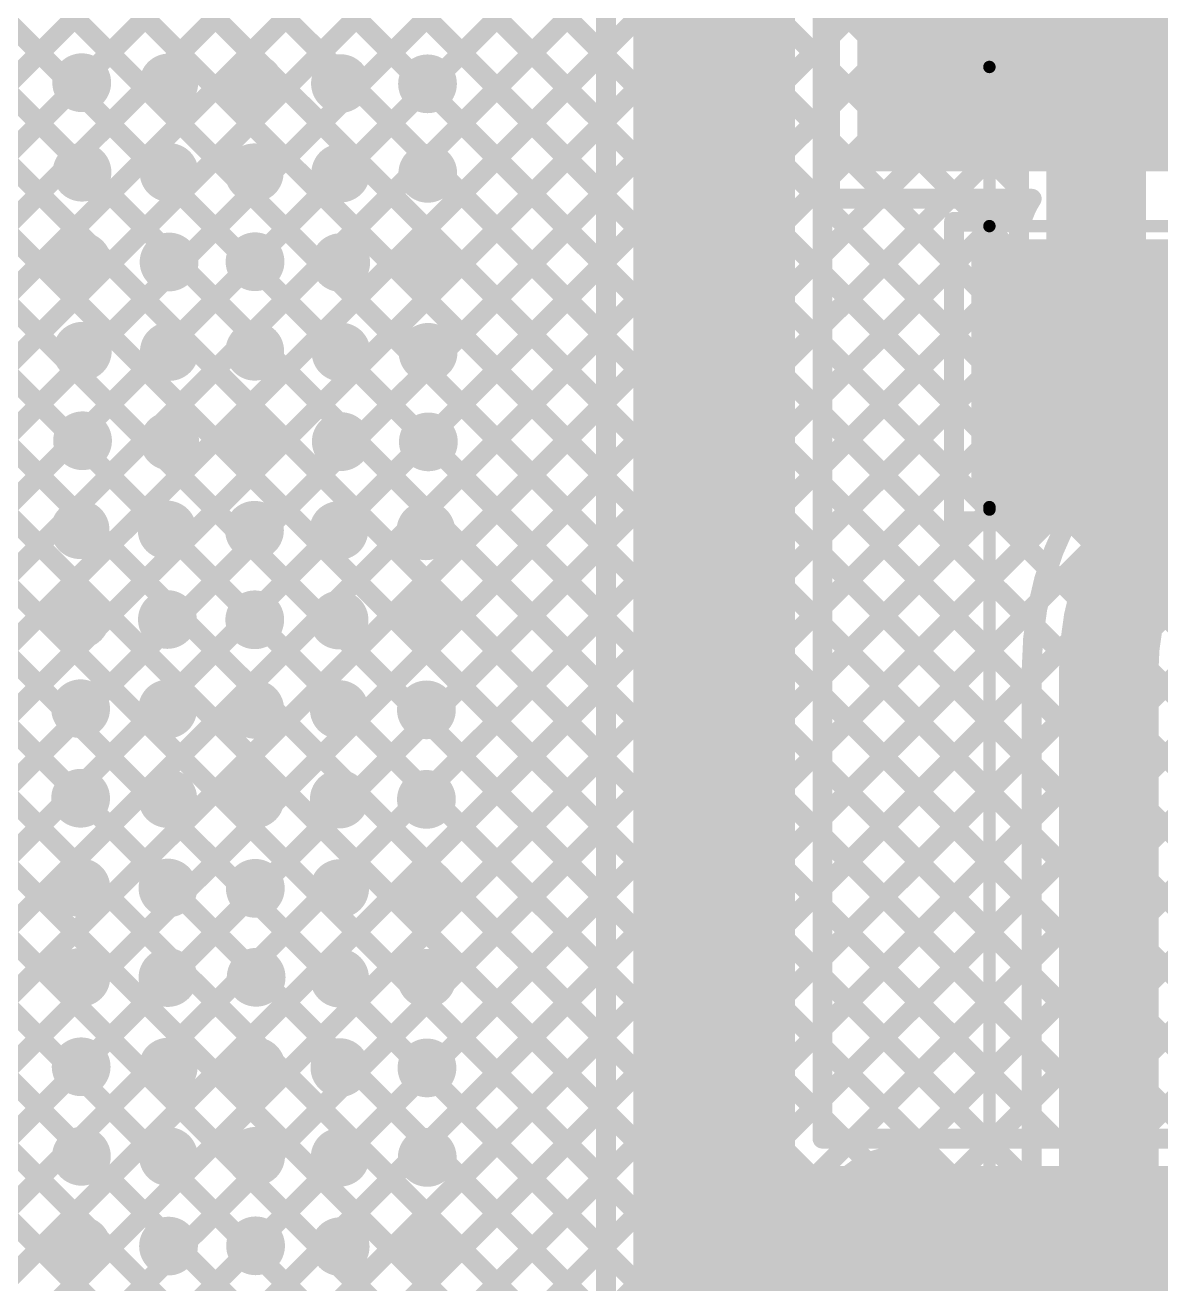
# Model space of a CAD drawing. Header units: millimetres. Extents: x 3.06 to 5.82, y 1.29 to 3.84.
# Drawn here: x 3.303 to 3.76, y 1.853 to 2.359 of the extents above; entities that cross this region are included whole.
import ezdxf

# ---------------------------------------------------------------- set-up
doc = ezdxf.new("R2010")
doc.units = ezdxf.units.MM
doc.header["$MEASUREMENT"] = 0
for name, color, linetype in [('BottomLayer', 5, 'Continuous'), ('BottomSolder', 6, 'Continuous'), ('MultiLayer', 9, 'Continuous'), ('TopLayer', 1, 'Continuous'), ('TopOverlay', 2, 'Continuous'), ('TopPaste', 8, 'Continuous'), ('TopSolder', 216, 'Continuous'), ('ViaHoleLayer', 16, 'Continuous')]:
    doc.layers.add(name, color=color, linetype=linetype)

# ---------------------------------------------------------------- blocks, each defined once
blk = doc.blocks.new('SMD_H______4')
at = {"layer": 'TopLayer'}
for points in [[(0.15729, -0.04921), (0.25571, -0.04921), (0.15729, 0.04921), (0.25571, 0.04921)], [(0.33541, -0.04921), (0.44959, -0.04921), (0.33541, 0.04921), (0.44959, 0.04921)]]:
    blk.add_solid(points, dxfattribs=at)
at = {"layer": 'TopOverlay', "const_width": 0.005}
for points in [[(-0.254, 0.046), (0.151, 0.046)], [(0.152, 0.046), (0.152, -0.057)], [(0.265, 0.046), (0.329, 0.046)], [(0.265, 0.046), (0.265, -0.057)], [(0.329, 0.046), (0.329, -0.057)]]:
    blk.add_lwpolyline(points, dxfattribs=at)
at = {"layer": 'TopOverlay', "const_width": 0.0025}
for points in [[(0.14975, 0.046, 1), (0.15225, 0.046, 1)], [(0.15075, 0.046, 1), (0.15325, 0.046, 1)], [(0.26375, 0.046, 1), (0.26625, 0.046, 1)], [(0.26375, 0.046, 1), (0.26625, 0.046, 1)], [(0.32775, 0.046, 1), (0.33025, 0.046, 1)], [(0.32775, 0.046, 1), (0.33025, 0.046, 1)]]:
    blk.add_lwpolyline(points, format="xyb", close=True, dxfattribs=at)
at = {"layer": 'TopPaste'}
for points in [[(0.15729, -0.04921), (0.25571, -0.04921), (0.15729, 0.04921), (0.25571, 0.04921)], [(0.33541, -0.04921), (0.44959, -0.04921), (0.33541, 0.04921), (0.44959, 0.04921)]]:
    blk.add_solid(points, dxfattribs=at)
at = {"layer": 'TopSolder'}
for points in [[(0.15329, -0.05321), (0.25971, -0.05321), (0.15329, 0.05321), (0.25971, 0.05321)], [(0.33141, -0.05321), (0.45359, -0.05321), (0.33141, 0.05321), (0.45359, 0.05321)]]:
    blk.add_solid(points, dxfattribs=at)

msp = doc.modelspace()

# ---------------------------------------------------------------- linework, layer by layer
at = {"layer": 'BottomLayer'}
for points, const_width in [([(3.734, 2.272), (3.734, 2.621)], 0.04), ([(3.703, 2.272), (3.703, 2.59722)], 0.008), ([(3.133, 2.02991), (3.6929, 2.58981)], 0.008), ([(3.133, 2.0582), (3.6618, 2.587)], 0.008), ([(3.133, 2.08648), (3.63352, 2.587)], 0.008), ([(3.133, 2.14305), (3.57695, 2.587)], 0.008), ([(3.133, 2.17134), (3.54866, 2.587)], 0.008), ([(3.133, 2.11477), (3.60523, 2.587)], 0.008), ([(3.26785, 2.587), (3.71446, 2.14039)], 0.008), ([(3.29613, 2.587), (3.7228, 2.16033)], 0.008), ([(3.32441, 2.587), (3.73365, 2.17776)], 0.008), ([(3.3527, 2.587), (3.74676, 2.19294)], 0.008), ([(3.38098, 2.587), (3.70407, 2.26391)], 0.008), ([(3.40927, 2.587), (3.703, 2.29327)], 0.008), ([(3.43755, 2.587), (3.703, 2.32155)], 0.008), ([(3.46584, 2.587), (3.703, 2.34984)], 0.008), ([(3.133, 2.58042), (3.70808, 2.00535)], 0.008), ([(3.252, 2.57456), (3.70923, 2.11733)], 0.008), ([(3.133, 2.00163), (3.703, 2.57163)], 0.008), ([(3.17471, 2.567), (3.70808, 2.03363)], 0.008), ([(3.20299, 2.567), (3.70808, 2.06192)], 0.008), ([(3.23128, 2.567), (3.70808, 2.0902)], 0.008), ([(3.133, 2.55214), (3.70808, 1.97706)], 0.008), ([(3.133, 1.97335), (3.703, 2.54335)], 0.008), ([(3.133, 2.52386), (3.70808, 1.94878)], 0.008), ([(3.133, 1.94506), (3.703, 2.51506)], 0.008), ([(3.133, 2.49557), (3.70808, 1.92049)], 0.008), ([(3.133, 1.91678), (3.703, 2.48678)], 0.008), ([(3.133, 2.46729), (3.70808, 1.89221)], 0.008), ([(3.133, 1.60565), (3.99405, 2.4667)], 0.008), ([(3.133, 1.88849), (3.703, 2.45849)], 0.008), ([(3.133, 2.439), (3.70808, 1.86393)], 0.008), ([(3.76031, 2.20467), (3.994, 2.43837)], 0.008), ([(3.133, 1.86021), (3.703, 2.43021)], 0.008), ([(3.133, 2.41072), (3.6424, 1.90132)], 0.008), ([(3.133, 1.83192), (3.703, 2.40192)], 0.008), ([(3.133, 2.38243), (3.62772, 1.88772)], 0.008), ([(3.133, 1.80364), (3.703, 2.37364)], 0.008), ([(3.133, 2.35415), (3.624, 1.86315)], 0.008), ([(3.133, 1.77536), (3.703, 2.34536)], 0.008), ([(3.133, 2.32587), (3.624, 1.83487)], 0.008), ([(3.133, 1.74707), (3.703, 2.31707)], 0.008), ([(3.133, 2.29758), (3.624, 1.80658)], 0.008), ([(3.133, 1.71879), (3.703, 2.28879)], 0.008), ([(3.133, 2.2693), (3.624, 1.7783)], 0.008), ([(3.133, 1.6905), (3.70462, 2.26212)], 0.008), ([(3.76314, 2.26141), (3.79963, 2.22492)], 0.008), ([(3.133, 1.66222), (3.71691, 2.24613)], 0.008), ([(3.75051, 2.24576), (3.77956, 2.2167)], 0.008), ([(3.133, 1.63393), (3.74083, 2.24176)], 0.008), ([(3.133, 2.24101), (3.624, 1.75001)], 0.008), ([(3.72591, 2.24207), (3.76203, 2.20595)], 0.008), ([(3.133, 2.21273), (3.624, 1.72173)], 0.008), ([(3.133, 2.18444), (3.624, 1.69344)], 0.008), ([(3.133, 1.57737), (3.7344, 2.17877)], 0.008), ([(3.133, 2.15616), (3.624, 1.66516)], 0.008), ([(3.133, 2.12788), (3.624, 1.63688)], 0.008), ([(3.13792, 1.554), (3.71088, 2.12696)], 0.008), ([(3.73908, 1.76691), (3.73908, 2.1)], 0.04), ([(3.133, 2.09959), (3.624, 1.60859)], 0.008), ([(3.70808, 1.76691), (3.70808, 2.1)], 0.008), ([(3.1662, 1.554), (3.70808, 2.09587)], 0.008), ([(3.133, 2.07131), (3.624, 1.58031)], 0.008), ([(3.19449, 1.554), (3.70808, 2.06759)], 0.008), ([(3.133, 2.04302), (3.624, 1.55202)], 0.008), ([(3.22277, 1.554), (3.70808, 2.0393)], 0.008), ([(3.25106, 1.554), (3.70808, 2.01102)], 0.008), ([(3.27934, 1.554), (3.70808, 1.98274)], 0.008), ([(3.65752, 1.9039), (3.70808, 1.95445)], 0.008), ([(3.65752, 1.9039), (3.70808, 1.95445)], 0.008), ([(3.67687, 1.89497), (3.70808, 1.92617)], 0.008), ([(3.68588, 1.87569), (3.70808, 1.89788)], 0.008), ([(3.655, 1.43454), (3.655, 1.873)], 0.04), ([(3.30762, 1.554), (3.624, 1.87038)], 0.008), ([(3.30762, 1.554), (3.624, 1.87038)], 0.008), ([(3.624, 1.43454), (3.624, 1.873)], 0.008), ([(3.686, 1.43454), (3.686, 1.873)], 0.008), ([(3.686, 1.84752), (3.70808, 1.8696)], 0.008), ([(3.686, 1.85772), (3.70808, 1.83564)], 0.008)]:
    msp.add_lwpolyline(points, dxfattribs=dict(at, const_width=const_width))
for points, const_width in [([(3.701, 2.34984, 1), (3.705, 2.34984, 1)], 0.004), ([(3.701, 2.34536, 1), (3.705, 2.34536, 1)], 0.004), ([(3.32031, 2.33567, 1), (3.33213, 2.33567, 1)], 0.01181), ([(3.35531, 2.33556, 1), (3.36713, 2.33556, 1)], 0.01181), ([(3.38953, 2.33544, 1), (3.40135, 2.33544, 1)], 0.01181), ([(3.42431, 2.33533, 1), (3.43612, 2.33533, 1)], 0.01181), ([(3.45931, 2.33522, 1), (3.47112, 2.33522, 1)], 0.01181), ([(3.701, 2.32155, 1), (3.705, 2.32155, 1)], 0.004), ([(3.701, 2.31707, 1), (3.705, 2.31707, 1)], 0.004), ([(3.32043, 2.29967, 1), (3.33224, 2.29967, 1)], 0.01181), ([(3.35543, 2.29956, 1), (3.36724, 2.29956, 1)], 0.01181), ([(3.38965, 2.29944, 1), (3.40146, 2.29944, 1)], 0.01181), ([(3.42442, 2.29933, 1), (3.43623, 2.29933, 1)], 0.01181), ([(3.45942, 2.29922, 1), (3.47123, 2.29922, 1)], 0.01181), ([(3.701, 2.29327, 1), (3.705, 2.29327, 1)], 0.004), ([(3.701, 2.28879, 1), (3.705, 2.28879, 1)], 0.004), ([(3.724, 2.272, 1), (3.744, 2.272, 1)], 0.02), ([(3.72809, 2.272, 1), (3.73991, 2.272, 1)], 0.01181), ([(3.32043, 2.26367, 1), (3.33224, 2.26367, 1)], 0.01181), ([(3.35543, 2.26356, 1), (3.36724, 2.26356, 1)], 0.01181), ([(3.38998, 2.26367, 1), (3.40179, 2.26367, 1)], 0.01181), ([(3.42442, 2.26333, 1), (3.43623, 2.26333, 1)], 0.01181), ([(3.45942, 2.26322, 1), (3.47123, 2.26322, 1)], 0.01181), ([(3.701, 2.272, 1), (3.705, 2.272, 1)], 0.004), ([(3.701, 2.272, 1), (3.705, 2.272, 1)], 0.004), ([(3.70207, 2.26391, 1), (3.70607, 2.26391, 1)], 0.004), ([(3.70262, 2.26212, 1), (3.70662, 2.26212, 1)], 0.004), ([(3.76114, 2.26141, 1), (3.76514, 2.26141, 1)], 0.004), ([(3.71491, 2.24613, 1), (3.71891, 2.24613, 1)], 0.004), ([(3.74851, 2.24576, 1), (3.75251, 2.24576, 1)], 0.004), ([(3.72391, 2.24207, 1), (3.72791, 2.24207, 1)], 0.004), ([(3.73883, 2.24176, 1), (3.74283, 2.24176, 1)], 0.004), ([(3.32054, 2.22767, 1), (3.33235, 2.22767, 1)], 0.01181), ([(3.35554, 2.22756, 1), (3.36735, 2.22756, 1)], 0.01181), ([(3.38987, 2.22767, 1), (3.40168, 2.22767, 1)], 0.01181), ([(3.42453, 2.22733, 1), (3.43635, 2.22733, 1)], 0.01181), ([(3.45953, 2.22722, 1), (3.47135, 2.22722, 1)], 0.01181), ([(3.75831, 2.20467, 1), (3.76231, 2.20467, 1)], 0.004), ([(3.76003, 2.20595, 1), (3.76403, 2.20595, 1)], 0.004), ([(3.32065, 2.19167, 1), (3.33246, 2.19167, 1)], 0.01181), ([(3.35565, 2.19156, 1), (3.36746, 2.19156, 1)], 0.01181), ([(3.38976, 2.19167, 1), (3.40157, 2.19167, 1)], 0.01181), ([(3.42465, 2.19133, 1), (3.43646, 2.19133, 1)], 0.01181), ([(3.45965, 2.19122, 1), (3.47146, 2.19122, 1)], 0.01181), ([(3.74476, 2.19294, 1), (3.74876, 2.19294, 1)], 0.004), ([(3.73165, 2.17776, 1), (3.73565, 2.17776, 1)], 0.004), ([(3.7324, 2.17877, 1), (3.7364, 2.17877, 1)], 0.004), ([(3.31965, 2.1559, 1), (3.33146, 2.1559, 1)], 0.01181), ([(3.35465, 2.15579, 1), (3.36646, 2.15579, 1)], 0.01181), ([(3.38976, 2.15567, 1), (3.40157, 2.15567, 1)], 0.01181), ([(3.42364, 2.15556, 1), (3.43545, 2.15556, 1)], 0.01181), ([(3.45864, 2.15545, 1), (3.47045, 2.15545, 1)], 0.01181), ([(3.7208, 2.16033, 1), (3.7248, 2.16033, 1)], 0.004), ([(3.71246, 2.14039, 1), (3.71646, 2.14039, 1)], 0.004), ([(3.31976, 2.1199, 1), (3.33157, 2.1199, 1)], 0.01181), ([(3.35476, 2.11979, 1), (3.36657, 2.11979, 1)], 0.01181), ([(3.38987, 2.11967, 1), (3.40168, 2.11967, 1)], 0.01181), ([(3.42376, 2.11956, 1), (3.43557, 2.11956, 1)], 0.01181), ([(3.45876, 2.11945, 1), (3.47057, 2.11945, 1)], 0.01181), ([(3.70888, 2.12696, 1), (3.71288, 2.12696, 1)], 0.004), ([(3.70723, 2.11733, 1), (3.71123, 2.11733, 1)], 0.004), ([(3.72908, 2.1, 1), (3.74908, 2.1, 1)], 0.02), ([(3.72908, 2.1, 1), (3.74908, 2.1, 1)], 0.02), ([(3.70608, 2.1, 1), (3.71008, 2.1, 1)], 0.004), ([(3.70608, 2.1, 1), (3.71008, 2.1, 1)], 0.004), ([(3.31987, 2.0839, 1), (3.33168, 2.0839, 1)], 0.01181), ([(3.70608, 2.09587, 1), (3.71008, 2.09587, 1)], 0.004), ([(3.35487, 2.08379, 1), (3.36668, 2.08379, 1)], 0.01181), ([(3.38987, 2.08367, 1), (3.40168, 2.08367, 1)], 0.01181), ([(3.42387, 2.08356, 1), (3.43568, 2.08356, 1)], 0.01181), ([(3.45887, 2.08345, 1), (3.47068, 2.08345, 1)], 0.01181), ([(3.70608, 2.0902, 1), (3.71008, 2.0902, 1)], 0.004), ([(3.70608, 2.06759, 1), (3.71008, 2.06759, 1)], 0.004), ([(3.70608, 2.06192, 1), (3.71008, 2.06192, 1)], 0.004), ([(3.31987, 2.0479, 1), (3.33168, 2.0479, 1)], 0.01181), ([(3.35487, 2.04779, 1), (3.36668, 2.04779, 1)], 0.01181), ([(3.38998, 2.04767, 1), (3.40179, 2.04767, 1)], 0.01181), ([(3.42387, 2.04756, 1), (3.43568, 2.04756, 1)], 0.01181), ([(3.45887, 2.04745, 1), (3.47068, 2.04745, 1)], 0.01181), ([(3.70608, 2.0393, 1), (3.71008, 2.0393, 1)], 0.004), ([(3.70608, 2.03363, 1), (3.71008, 2.03363, 1)], 0.004), ([(3.31998, 2.0119, 1), (3.33179, 2.0119, 1)], 0.01181), ([(3.35498, 2.01179, 1), (3.36679, 2.01179, 1)], 0.01181), ([(3.39009, 2.01167, 1), (3.4019, 2.01167, 1)], 0.01181), ([(3.42398, 2.01156, 1), (3.43579, 2.01156, 1)], 0.01181), ([(3.45898, 2.01145, 1), (3.47079, 2.01145, 1)], 0.01181), ([(3.70608, 2.01102, 1), (3.71008, 2.01102, 1)], 0.004), ([(3.70608, 2.00535, 1), (3.71008, 2.00535, 1)], 0.004), ([(3.31998, 1.9759, 1), (3.33179, 1.9759, 1)], 0.01181), ([(3.35498, 1.97579, 1), (3.36679, 1.97579, 1)], 0.01181), ([(3.39043, 1.9759, 1), (3.40224, 1.9759, 1)], 0.01181), ([(3.42398, 1.97556, 1), (3.43579, 1.97556, 1)], 0.01181), ([(3.45898, 1.97545, 1), (3.47079, 1.97545, 1)], 0.01181), ([(3.70608, 1.98274, 1), (3.71008, 1.98274, 1)], 0.004), ([(3.70608, 1.97706, 1), (3.71008, 1.97706, 1)], 0.004), ([(3.70608, 1.95445, 1), (3.71008, 1.95445, 1)], 0.004), ([(3.70608, 1.95445, 1), (3.71008, 1.95445, 1)], 0.004), ([(3.32009, 1.9399, 1), (3.3319, 1.9399, 1)], 0.01181), ([(3.35509, 1.93979, 1), (3.3669, 1.93979, 1)], 0.01181), ([(3.39031, 1.9399, 1), (3.40213, 1.9399, 1)], 0.01181), ([(3.42409, 1.93956, 1), (3.4359, 1.93956, 1)], 0.01181), ([(3.45909, 1.93945, 1), (3.4709, 1.93945, 1)], 0.01181), ([(3.70608, 1.94878, 1), (3.71008, 1.94878, 1)], 0.004), ([(3.70608, 1.92617, 1), (3.71008, 1.92617, 1)], 0.004), ([(3.70608, 1.92049, 1), (3.71008, 1.92049, 1)], 0.004), ([(3.3202, 1.9039, 1), (3.33201, 1.9039, 1)], 0.01181), ([(3.3552, 1.90379, 1), (3.36701, 1.90379, 1)], 0.01181), ([(3.3902, 1.9039, 1), (3.40201, 1.9039, 1)], 0.01181), ([(3.4242, 1.90356, 1), (3.43601, 1.90356, 1)], 0.01181), ([(3.4592, 1.90345, 1), (3.47101, 1.90345, 1)], 0.01181), ([(3.6404, 1.90132, 1), (3.6444, 1.90132, 1)], 0.004), ([(3.65552, 1.9039, 1), (3.65952, 1.9039, 1)], 0.004), ([(3.65552, 1.9039, 1), (3.65952, 1.9039, 1)], 0.004), ([(3.67487, 1.89497, 1), (3.67887, 1.89497, 1)], 0.004), ([(3.70608, 1.89788, 1), (3.71008, 1.89788, 1)], 0.004), ([(3.70608, 1.89221, 1), (3.71008, 1.89221, 1)], 0.004), ([(3.62572, 1.88772, 1), (3.62972, 1.88772, 1)], 0.004), ([(3.645, 1.873, 1), (3.665, 1.873, 1)], 0.02), ([(3.64909, 1.873, 1), (3.66091, 1.873, 1)], 0.01181), ([(3.3202, 1.8679, 1), (3.33201, 1.8679, 1)], 0.01181), ([(3.3552, 1.86779, 1), (3.36701, 1.86779, 1)], 0.01181), ([(3.3902, 1.8679, 1), (3.40201, 1.8679, 1)], 0.01181), ([(3.4242, 1.86756, 1), (3.43601, 1.86756, 1)], 0.01181), ([(3.4592, 1.86745, 1), (3.47101, 1.86745, 1)], 0.01181), ([(3.68388, 1.87569, 1), (3.68788, 1.87569, 1)], 0.004), ([(3.622, 1.873, 1), (3.626, 1.873, 1)], 0.004), ([(3.622, 1.873, 1), (3.626, 1.873, 1)], 0.004), ([(3.622, 1.87038, 1), (3.626, 1.87038, 1)], 0.004), ([(3.622, 1.87038, 1), (3.626, 1.87038, 1)], 0.004), ([(3.684, 1.873, 1), (3.688, 1.873, 1)], 0.004), ([(3.684, 1.873, 1), (3.688, 1.873, 1)], 0.004), ([(3.70608, 1.8696, 1), (3.71008, 1.8696, 1)], 0.004), ([(3.70608, 1.86393, 1), (3.71008, 1.86393, 1)], 0.004), ([(3.622, 1.86315, 1), (3.626, 1.86315, 1)], 0.004), ([(3.684, 1.85772, 1), (3.688, 1.85772, 1)], 0.004)]:
    msp.add_lwpolyline(points, format="xyb", close=True, dxfattribs=dict(at, const_width=const_width))
for points, const_width in [([(3.765, 2.272, -1), (3.703, 2.272)], 0.008), ([(3.70808, 2.1, -0.414214), (3.83908, 2.231)], 0.008), ([(3.73908, 2.1, -0.414214), (3.83908, 2.2)], 0.04), ([(3.624, 1.873, -1), (3.686, 1.873)], 0.008)]:
    msp.add_lwpolyline(points, format="xyb", dxfattribs=dict(at, const_width=const_width))
at = {"layer": 'BottomSolder', "const_width": 0.01581}
for points in [[(3.72609, 2.272, 1), (3.74191, 2.272, 1)], [(3.64709, 1.873, 1), (3.66291, 1.873, 1)]]:
    msp.add_lwpolyline(points, format="xyb", close=True, dxfattribs=at)
at = {"layer": 'MultiLayer', "const_width": 0.01181}
for points in [[(3.32031, 2.33567, 1), (3.33213, 2.33567, 1)], [(3.35531, 2.33556, 1), (3.36713, 2.33556, 1)], [(3.38953, 2.33544, 1), (3.40135, 2.33544, 1)], [(3.42431, 2.33533, 1), (3.43612, 2.33533, 1)], [(3.45931, 2.33522, 1), (3.47112, 2.33522, 1)], [(3.32043, 2.29967, 1), (3.33224, 2.29967, 1)], [(3.35543, 2.29956, 1), (3.36724, 2.29956, 1)], [(3.38965, 2.29944, 1), (3.40146, 2.29944, 1)], [(3.42442, 2.29933, 1), (3.43623, 2.29933, 1)], [(3.45942, 2.29922, 1), (3.47123, 2.29922, 1)], [(3.72809, 2.272, 1), (3.73991, 2.272, 1)], [(3.32043, 2.26367, 1), (3.33224, 2.26367, 1)], [(3.35543, 2.26356, 1), (3.36724, 2.26356, 1)], [(3.38998, 2.26367, 1), (3.40179, 2.26367, 1)], [(3.42442, 2.26333, 1), (3.43623, 2.26333, 1)], [(3.45942, 2.26322, 1), (3.47123, 2.26322, 1)], [(3.32054, 2.22767, 1), (3.33235, 2.22767, 1)], [(3.35554, 2.22756, 1), (3.36735, 2.22756, 1)], [(3.38987, 2.22767, 1), (3.40168, 2.22767, 1)], [(3.42453, 2.22733, 1), (3.43635, 2.22733, 1)], [(3.45953, 2.22722, 1), (3.47135, 2.22722, 1)], [(3.32065, 2.19167, 1), (3.33246, 2.19167, 1)], [(3.35565, 2.19156, 1), (3.36746, 2.19156, 1)], [(3.38976, 2.19167, 1), (3.40157, 2.19167, 1)], [(3.42465, 2.19133, 1), (3.43646, 2.19133, 1)], [(3.45965, 2.19122, 1), (3.47146, 2.19122, 1)], [(3.31965, 2.1559, 1), (3.33146, 2.1559, 1)], [(3.35465, 2.15579, 1), (3.36646, 2.15579, 1)], [(3.38976, 2.15567, 1), (3.40157, 2.15567, 1)], [(3.42364, 2.15556, 1), (3.43545, 2.15556, 1)], [(3.45864, 2.15545, 1), (3.47045, 2.15545, 1)], [(3.31976, 2.1199, 1), (3.33157, 2.1199, 1)], [(3.35476, 2.11979, 1), (3.36657, 2.11979, 1)], [(3.38987, 2.11967, 1), (3.40168, 2.11967, 1)], [(3.42376, 2.11956, 1), (3.43557, 2.11956, 1)], [(3.45876, 2.11945, 1), (3.47057, 2.11945, 1)], [(3.31987, 2.0839, 1), (3.33168, 2.0839, 1)], [(3.35487, 2.08379, 1), (3.36668, 2.08379, 1)], [(3.38987, 2.08367, 1), (3.40168, 2.08367, 1)], [(3.42387, 2.08356, 1), (3.43568, 2.08356, 1)], [(3.45887, 2.08345, 1), (3.47068, 2.08345, 1)], [(3.31987, 2.0479, 1), (3.33168, 2.0479, 1)], [(3.35487, 2.04779, 1), (3.36668, 2.04779, 1)], [(3.38998, 2.04767, 1), (3.40179, 2.04767, 1)], [(3.42387, 2.04756, 1), (3.43568, 2.04756, 1)], [(3.45887, 2.04745, 1), (3.47068, 2.04745, 1)], [(3.31998, 2.0119, 1), (3.33179, 2.0119, 1)], [(3.35498, 2.01179, 1), (3.36679, 2.01179, 1)], [(3.39009, 2.01167, 1), (3.4019, 2.01167, 1)], [(3.42398, 2.01156, 1), (3.43579, 2.01156, 1)], [(3.45898, 2.01145, 1), (3.47079, 2.01145, 1)], [(3.31998, 1.9759, 1), (3.33179, 1.9759, 1)], [(3.35498, 1.97579, 1), (3.36679, 1.97579, 1)], [(3.39043, 1.9759, 1), (3.40224, 1.9759, 1)], [(3.42398, 1.97556, 1), (3.43579, 1.97556, 1)], [(3.45898, 1.97545, 1), (3.47079, 1.97545, 1)], [(3.32009, 1.9399, 1), (3.3319, 1.9399, 1)], [(3.35509, 1.93979, 1), (3.3669, 1.93979, 1)], [(3.39031, 1.9399, 1), (3.40213, 1.9399, 1)], [(3.42409, 1.93956, 1), (3.4359, 1.93956, 1)], [(3.45909, 1.93945, 1), (3.4709, 1.93945, 1)], [(3.3202, 1.9039, 1), (3.33201, 1.9039, 1)], [(3.3552, 1.90379, 1), (3.36701, 1.90379, 1)], [(3.3902, 1.9039, 1), (3.40201, 1.9039, 1)], [(3.4242, 1.90356, 1), (3.43601, 1.90356, 1)], [(3.4592, 1.90345, 1), (3.47101, 1.90345, 1)], [(3.64909, 1.873, 1), (3.66091, 1.873, 1)], [(3.3202, 1.8679, 1), (3.33201, 1.8679, 1)], [(3.3552, 1.86779, 1), (3.36701, 1.86779, 1)], [(3.3902, 1.8679, 1), (3.40201, 1.8679, 1)], [(3.4242, 1.86756, 1), (3.43601, 1.86756, 1)], [(3.4592, 1.86745, 1), (3.47101, 1.86745, 1)]]:
    msp.add_lwpolyline(points, format="xyb", close=True, dxfattribs=at)
at = {"layer": 'TopLayer'}
for points, const_width in [([(3.537, 1.384), (3.537, 2.959)], 0.008), ([(3.624, 1.911), (3.624, 2.959)], 0.008), ([(3.627, 2.289), (3.627, 2.676)], 0.008), ([(3.252, 2.63113), (3.537, 2.34613)], 0.008), ([(3.252, 2.60285), (3.537, 2.31785)], 0.008), ([(3.14, 2.17834), (3.537, 2.57534)], 0.008), ([(3.14, 2.57342), (3.537, 2.17642)], 0.008), ([(3.252, 2.57456), (3.537, 2.28956)], 0.008), ([(3.17471, 2.567), (3.537, 2.20471)], 0.008), ([(3.20299, 2.567), (3.537, 2.23299)], 0.008), ([(3.23128, 2.567), (3.537, 2.26128)], 0.008), ([(3.14, 2.15005), (3.537, 2.54705)], 0.008), ([(3.14, 2.54514), (3.537, 2.14814)], 0.008), ([(3.14, 2.12177), (3.537, 2.51877)], 0.008), ([(3.14, 2.51686), (3.537, 2.11986)], 0.008), ([(3.14, 2.09348), (3.537, 2.49048)], 0.008), ([(3.14, 2.48857), (3.537, 2.09157)], 0.008), ([(3.14, 2.0652), (3.537, 2.4622)], 0.008), ([(3.14, 2.46029), (3.537, 2.06329)], 0.008), ([(3.14, 2.03691), (3.537, 2.43391)], 0.008), ([(3.14, 2.432), (3.537, 2.035)], 0.008), ([(3.14, 2.00863), (3.537, 2.40563)], 0.008), ([(3.14, 2.40372), (3.537, 2.00672)], 0.008), ([(3.14, 1.98035), (3.537, 2.37735)], 0.008), ([(3.14, 2.37543), (3.537, 1.97843)], 0.008), ([(3.624, 2.35121), (3.627, 2.35421)], 0.008), ([(3.14, 1.95206), (3.537, 2.34906)], 0.008), ([(3.14, 2.34715), (3.537, 1.95015)], 0.008), ([(3.624, 2.34398), (3.627, 2.34098)], 0.008), ([(3.624, 2.32292), (3.627, 2.32592)], 0.008), ([(3.14, 1.92378), (3.537, 2.32078)], 0.008), ([(3.14, 2.31887), (3.537, 1.92187)], 0.008), ([(3.624, 2.3157), (3.627, 2.3127)], 0.008), ([(3.624, 2.29464), (3.627, 2.29764)], 0.008), ([(3.14, 1.89549), (3.537, 2.29249)], 0.008), ([(3.14, 2.29058), (3.537, 1.89358)], 0.008), ([(3.624, 2.26636), (3.64664, 2.289)], 0.008), ([(3.624, 2.23807), (3.67493, 2.289)], 0.008), ([(3.624, 2.28741), (3.67686, 2.23455)], 0.008), ([(3.627, 2.289), (3.70808, 2.289)], 0.008), ([(3.6507, 2.289), (3.67686, 2.26283)], 0.008), ([(3.67898, 2.289), (3.68827, 2.27971)], 0.008), ([(3.69393, 2.27971), (3.70321, 2.289)], 0.008), ([(3.734, 2.217), (3.734, 2.272)], 0.04), ([(3.67686, 2.27971), (3.70397, 2.27971)], 0.008), ([(3.67686, 2.15929), (3.67686, 2.27971)], 0.008), ([(3.14, 1.86721), (3.537, 2.26421)], 0.008), ([(3.14, 2.2623), (3.537, 1.8653)], 0.008), ([(3.624, 2.20979), (3.67686, 2.26265)], 0.008), ([(3.624, 2.25913), (3.67686, 2.20627)], 0.008), ([(3.14, 1.83892), (3.537, 2.23592)], 0.008), ([(3.14, 2.23401), (3.537, 1.83701)], 0.008), ([(3.624, 2.1815), (3.67686, 2.23437)], 0.008), ([(3.73708, 2.2195), (3.73972, 2.2195)], 0.04), ([(3.73972, 2.2195), (4.04385, 2.2195)], 0.04), ([(3.624, 2.23085), (3.67686, 2.17798)], 0.008), ([(3.14, 1.81064), (3.537, 2.20764)], 0.008), ([(3.14, 2.20573), (3.537, 1.80873)], 0.008), ([(3.624, 2.15322), (3.67686, 2.20608)], 0.008), ([(3.624, 2.20256), (3.91059, 1.91597)], 0.008), ([(3.624, 1.92694), (3.88556, 2.1885)], 0.008), ([(3.624, 1.98351), (3.82899, 2.1885)], 0.008), ([(3.624, 1.95523), (3.85727, 2.1885)], 0.008), ([(3.63634, 1.911), (3.91384, 2.1885)], 0.008), ([(3.66462, 1.911), (3.94212, 2.1885)], 0.008), ([(3.14, 1.78236), (3.537, 2.17936)], 0.008), ([(3.624, 2.12493), (3.67686, 2.1778)], 0.008), ([(3.14, 2.17744), (3.537, 1.78044)], 0.008), ([(3.624, 2.17428), (3.88728, 1.911)], 0.008), ([(3.624, 2.06837), (3.71492, 2.15929)], 0.008), ([(3.624, 2.04008), (3.74321, 2.15929)], 0.008), ([(3.624, 2.09665), (3.68664, 2.15929)], 0.008), ([(3.624, 2.0118), (3.77149, 2.15929)], 0.008), ([(3.67686, 2.15929), (3.79729, 2.15929)], 0.008), ([(3.69556, 2.15929), (3.91059, 1.94426)], 0.008), ([(3.72384, 2.15929), (3.91059, 1.97254)], 0.008), ([(3.75213, 2.15929), (3.91059, 2.00082)], 0.008), ([(3.14, 1.75407), (3.537, 2.15107)], 0.008), ([(3.14, 2.14916), (3.537, 1.75216)], 0.008), ([(3.624, 2.14599), (3.85899, 1.911)], 0.008), ([(3.69291, 1.911), (3.91059, 2.12868)], 0.008), ([(3.69291, 1.911), (3.91059, 2.12868)], 0.008), ([(3.14, 1.72579), (3.537, 2.12279)], 0.008), ([(3.14, 2.12088), (3.537, 1.72388)], 0.008), ([(3.624, 2.11771), (3.83071, 1.911)], 0.008), ([(3.72119, 1.911), (3.91059, 2.1004)], 0.008), ([(3.14, 1.6975), (3.537, 2.0945)], 0.008), ([(3.14, 2.09259), (3.537, 1.69559)], 0.008), ([(3.624, 2.08942), (3.80242, 1.911)], 0.008), ([(3.74948, 1.911), (3.91059, 2.07211)], 0.008), ([(3.14, 1.66922), (3.537, 2.06622)], 0.008), ([(3.14, 2.06431), (3.537, 1.66731)], 0.008), ([(3.624, 2.06114), (3.77414, 1.911)], 0.008), ([(3.14, 1.64093), (3.537, 2.03793)], 0.008), ([(3.14, 2.03602), (3.537, 1.63902)], 0.008), ([(3.624, 2.03286), (3.74586, 1.911)], 0.008), ([(3.14, 1.61265), (3.537, 2.00965)], 0.008), ([(3.624, 2.00457), (3.71757, 1.911)], 0.008), ([(3.14, 1.58437), (3.537, 1.98137)], 0.008), ([(3.624, 1.97629), (3.68929, 1.911)], 0.008), ([(3.14992, 1.566), (3.537, 1.95308)], 0.008), ([(3.624, 1.948), (3.661, 1.911)], 0.008), ([(3.1782, 1.566), (3.537, 1.9248)], 0.008), ([(3.624, 1.91972), (3.63272, 1.911)], 0.008), ([(3.624, 1.911), (3.91059, 1.911)], 0.008), ([(3.20649, 1.566), (3.537, 1.89651)], 0.008), ([(3.23477, 1.566), (3.537, 1.86823)], 0.008)]:
    msp.add_lwpolyline(points, dxfattribs=dict(at, const_width=const_width))
for points, const_width in [([(3.622, 2.35121, 1), (3.626, 2.35121, 1)], 0.004), ([(3.625, 2.35421, 1), (3.629, 2.35421, 1)], 0.004), ([(3.535, 2.34906, 1), (3.539, 2.34906, 1)], 0.004), ([(3.535, 2.34613, 1), (3.539, 2.34613, 1)], 0.004), ([(3.32031, 2.33567, 1), (3.33213, 2.33567, 1)], 0.01181), ([(3.35531, 2.33556, 1), (3.36713, 2.33556, 1)], 0.01181), ([(3.38953, 2.33544, 1), (3.40135, 2.33544, 1)], 0.01181), ([(3.42431, 2.33533, 1), (3.43612, 2.33533, 1)], 0.01181), ([(3.45931, 2.33522, 1), (3.47112, 2.33522, 1)], 0.01181), ([(3.622, 2.34398, 1), (3.626, 2.34398, 1)], 0.004), ([(3.625, 2.34098, 1), (3.629, 2.34098, 1)], 0.004), ([(3.625, 2.32592, 1), (3.629, 2.32592, 1)], 0.004), ([(3.535, 2.32078, 1), (3.539, 2.32078, 1)], 0.004), ([(3.622, 2.32292, 1), (3.626, 2.32292, 1)], 0.004), ([(3.535, 2.31785, 1), (3.539, 2.31785, 1)], 0.004), ([(3.622, 2.3157, 1), (3.626, 2.3157, 1)], 0.004), ([(3.625, 2.3127, 1), (3.629, 2.3127, 1)], 0.004), ([(3.32043, 2.29967, 1), (3.33224, 2.29967, 1)], 0.01181), ([(3.35543, 2.29956, 1), (3.36724, 2.29956, 1)], 0.01181), ([(3.38965, 2.29944, 1), (3.40146, 2.29944, 1)], 0.01181), ([(3.42442, 2.29933, 1), (3.43623, 2.29933, 1)], 0.01181), ([(3.45942, 2.29922, 1), (3.47123, 2.29922, 1)], 0.01181), ([(3.622, 2.29464, 1), (3.626, 2.29464, 1)], 0.004), ([(3.625, 2.29764, 1), (3.629, 2.29764, 1)], 0.004), ([(3.535, 2.29249, 1), (3.539, 2.29249, 1)], 0.004), ([(3.535, 2.28956, 1), (3.539, 2.28956, 1)], 0.004), ([(3.622, 2.28741, 1), (3.626, 2.28741, 1)], 0.004), ([(3.625, 2.289, 1), (3.629, 2.289, 1)], 0.004), ([(3.625, 2.289, 1), (3.629, 2.289, 1)], 0.004), ([(3.64464, 2.289, 1), (3.64864, 2.289, 1)], 0.004), ([(3.6487, 2.289, 1), (3.6527, 2.289, 1)], 0.004), ([(3.67293, 2.289, 1), (3.67693, 2.289, 1)], 0.004), ([(3.67698, 2.289, 1), (3.68098, 2.289, 1)], 0.004), ([(3.70121, 2.289, 1), (3.70521, 2.289, 1)], 0.004), ([(3.70608, 2.289, 1), (3.71008, 2.289, 1)], 0.004), ([(3.70608, 2.289, 1), (3.71008, 2.289, 1)], 0.004), ([(3.724, 2.272, 1), (3.744, 2.272, 1)], 0.02), ([(3.67486, 2.27971, 1), (3.67886, 2.27971, 1)], 0.004), ([(3.67486, 2.27971, 1), (3.67886, 2.27971, 1)], 0.004), ([(3.68627, 2.27971, 1), (3.69027, 2.27971, 1)], 0.004), ([(3.69193, 2.27971, 1), (3.69593, 2.27971, 1)], 0.004), ([(3.70197, 2.27971, 1), (3.70597, 2.27971, 1)], 0.004), ([(3.70197, 2.27971, 1), (3.70597, 2.27971, 1)], 0.004), ([(3.72809, 2.272, 1), (3.73991, 2.272, 1)], 0.01181), ([(3.32043, 2.26367, 1), (3.33224, 2.26367, 1)], 0.01181), ([(3.35543, 2.26356, 1), (3.36724, 2.26356, 1)], 0.01181), ([(3.38998, 2.26367, 1), (3.40179, 2.26367, 1)], 0.01181), ([(3.42442, 2.26333, 1), (3.43623, 2.26333, 1)], 0.01181), ([(3.45942, 2.26322, 1), (3.47123, 2.26322, 1)], 0.01181), ([(3.535, 2.26421, 1), (3.539, 2.26421, 1)], 0.004), ([(3.622, 2.26636, 1), (3.626, 2.26636, 1)], 0.004), ([(3.535, 2.26128, 1), (3.539, 2.26128, 1)], 0.004), ([(3.622, 2.25913, 1), (3.626, 2.25913, 1)], 0.004), ([(3.67486, 2.26283, 1), (3.67886, 2.26283, 1)], 0.004), ([(3.67486, 2.26265, 1), (3.67886, 2.26265, 1)], 0.004), ([(3.32054, 2.22767, 1), (3.33235, 2.22767, 1)], 0.01181), ([(3.35554, 2.22756, 1), (3.36735, 2.22756, 1)], 0.01181), ([(3.38987, 2.22767, 1), (3.40168, 2.22767, 1)], 0.01181), ([(3.42453, 2.22733, 1), (3.43635, 2.22733, 1)], 0.01181), ([(3.45953, 2.22722, 1), (3.47135, 2.22722, 1)], 0.01181), ([(3.535, 2.23592, 1), (3.539, 2.23592, 1)], 0.004), ([(3.622, 2.23807, 1), (3.626, 2.23807, 1)], 0.004), ([(3.67486, 2.23455, 1), (3.67886, 2.23455, 1)], 0.004), ([(3.67486, 2.23437, 1), (3.67886, 2.23437, 1)], 0.004), ([(3.72708, 2.2195, 1), (3.74708, 2.2195, 1)], 0.02), ([(3.72972, 2.2195, 1), (3.74972, 2.2195, 1)], 0.02), ([(3.72972, 2.2195, 1), (3.74972, 2.2195, 1)], 0.02), ([(3.73358, 2.2265, 1), (3.74458, 2.2265, 1)], 0.011), ([(3.535, 2.23299, 1), (3.539, 2.23299, 1)], 0.004), ([(3.622, 2.23085, 1), (3.626, 2.23085, 1)], 0.004), ([(3.724, 2.217, 1), (3.744, 2.217, 1)], 0.02), ([(3.73422, 2.2195, 1), (3.74522, 2.2195, 1)], 0.011), ([(3.73422, 2.2195, 1), (3.74522, 2.2195, 1)], 0.011), ([(3.622, 2.20979, 1), (3.626, 2.20979, 1)], 0.004), ([(3.535, 2.20764, 1), (3.539, 2.20764, 1)], 0.004), ([(3.535, 2.20471, 1), (3.539, 2.20471, 1)], 0.004), ([(3.67486, 2.20627, 1), (3.67886, 2.20627, 1)], 0.004), ([(3.67486, 2.20608, 1), (3.67886, 2.20608, 1)], 0.004), ([(3.74734, 2.197, 1), (3.75834, 2.197, 1)], 0.011), ([(3.32065, 2.19167, 1), (3.33246, 2.19167, 1)], 0.01181), ([(3.35565, 2.19156, 1), (3.36746, 2.19156, 1)], 0.01181), ([(3.38976, 2.19167, 1), (3.40157, 2.19167, 1)], 0.01181), ([(3.42465, 2.19133, 1), (3.43646, 2.19133, 1)], 0.01181), ([(3.45965, 2.19122, 1), (3.47146, 2.19122, 1)], 0.01181), ([(3.622, 2.20256, 1), (3.626, 2.20256, 1)], 0.004), ([(3.535, 2.17936, 1), (3.539, 2.17936, 1)], 0.004), ([(3.622, 2.1815, 1), (3.626, 2.1815, 1)], 0.004), ([(3.67486, 2.17798, 1), (3.67886, 2.17798, 1)], 0.004), ([(3.67486, 2.1778, 1), (3.67886, 2.1778, 1)], 0.004), ([(3.535, 2.17642, 1), (3.539, 2.17642, 1)], 0.004), ([(3.622, 2.17428, 1), (3.626, 2.17428, 1)], 0.004), ([(3.31965, 2.1559, 1), (3.33146, 2.1559, 1)], 0.01181), ([(3.35465, 2.15579, 1), (3.36646, 2.15579, 1)], 0.01181), ([(3.38976, 2.15567, 1), (3.40157, 2.15567, 1)], 0.01181), ([(3.42364, 2.15556, 1), (3.43545, 2.15556, 1)], 0.01181), ([(3.45864, 2.15545, 1), (3.47045, 2.15545, 1)], 0.01181), ([(3.67486, 2.15929, 1), (3.67886, 2.15929, 1)], 0.004), ([(3.67486, 2.15929, 1), (3.67886, 2.15929, 1)], 0.004), ([(3.68464, 2.15929, 1), (3.68864, 2.15929, 1)], 0.004), ([(3.69356, 2.15929, 1), (3.69756, 2.15929, 1)], 0.004), ([(3.71292, 2.15929, 1), (3.71692, 2.15929, 1)], 0.004), ([(3.72184, 2.15929, 1), (3.72584, 2.15929, 1)], 0.004), ([(3.74121, 2.15929, 1), (3.74521, 2.15929, 1)], 0.004), ([(3.75013, 2.15929, 1), (3.75413, 2.15929, 1)], 0.004), ([(3.622, 2.15322, 1), (3.626, 2.15322, 1)], 0.004), ([(3.535, 2.15107, 1), (3.539, 2.15107, 1)], 0.004), ([(3.535, 2.14814, 1), (3.539, 2.14814, 1)], 0.004), ([(3.622, 2.14599, 1), (3.626, 2.14599, 1)], 0.004), ([(3.31976, 2.1199, 1), (3.33157, 2.1199, 1)], 0.01181), ([(3.35476, 2.11979, 1), (3.36657, 2.11979, 1)], 0.01181), ([(3.38987, 2.11967, 1), (3.40168, 2.11967, 1)], 0.01181), ([(3.42376, 2.11956, 1), (3.43557, 2.11956, 1)], 0.01181), ([(3.45876, 2.11945, 1), (3.47057, 2.11945, 1)], 0.01181), ([(3.535, 2.12279, 1), (3.539, 2.12279, 1)], 0.004), ([(3.622, 2.12493, 1), (3.626, 2.12493, 1)], 0.004), ([(3.535, 2.11986, 1), (3.539, 2.11986, 1)], 0.004), ([(3.622, 2.11771, 1), (3.626, 2.11771, 1)], 0.004), ([(3.31987, 2.0839, 1), (3.33168, 2.0839, 1)], 0.01181), ([(3.535, 2.0945, 1), (3.539, 2.0945, 1)], 0.004), ([(3.622, 2.09665, 1), (3.626, 2.09665, 1)], 0.004), ([(3.35487, 2.08379, 1), (3.36668, 2.08379, 1)], 0.01181), ([(3.38987, 2.08367, 1), (3.40168, 2.08367, 1)], 0.01181), ([(3.42387, 2.08356, 1), (3.43568, 2.08356, 1)], 0.01181), ([(3.45887, 2.08345, 1), (3.47068, 2.08345, 1)], 0.01181), ([(3.535, 2.09157, 1), (3.539, 2.09157, 1)], 0.004), ([(3.622, 2.08942, 1), (3.626, 2.08942, 1)], 0.004), ([(3.622, 2.06837, 1), (3.626, 2.06837, 1)], 0.004), ([(3.535, 2.06622, 1), (3.539, 2.06622, 1)], 0.004), ([(3.535, 2.06329, 1), (3.539, 2.06329, 1)], 0.004), ([(3.622, 2.06114, 1), (3.626, 2.06114, 1)], 0.004), ([(3.31987, 2.0479, 1), (3.33168, 2.0479, 1)], 0.01181), ([(3.35487, 2.04779, 1), (3.36668, 2.04779, 1)], 0.01181), ([(3.38998, 2.04767, 1), (3.40179, 2.04767, 1)], 0.01181), ([(3.42387, 2.04756, 1), (3.43568, 2.04756, 1)], 0.01181), ([(3.45887, 2.04745, 1), (3.47068, 2.04745, 1)], 0.01181), ([(3.535, 2.03793, 1), (3.539, 2.03793, 1)], 0.004), ([(3.622, 2.04008, 1), (3.626, 2.04008, 1)], 0.004), ([(3.535, 2.035, 1), (3.539, 2.035, 1)], 0.004), ([(3.622, 2.03286, 1), (3.626, 2.03286, 1)], 0.004), ([(3.31998, 2.0119, 1), (3.33179, 2.0119, 1)], 0.01181), ([(3.35498, 2.01179, 1), (3.36679, 2.01179, 1)], 0.01181), ([(3.39009, 2.01167, 1), (3.4019, 2.01167, 1)], 0.01181), ([(3.42398, 2.01156, 1), (3.43579, 2.01156, 1)], 0.01181), ([(3.45898, 2.01145, 1), (3.47079, 2.01145, 1)], 0.01181), ([(3.622, 2.0118, 1), (3.626, 2.0118, 1)], 0.004), ([(3.535, 2.00965, 1), (3.539, 2.00965, 1)], 0.004), ([(3.535, 2.00672, 1), (3.539, 2.00672, 1)], 0.004), ([(3.622, 2.00457, 1), (3.626, 2.00457, 1)], 0.004), ([(3.31998, 1.9759, 1), (3.33179, 1.9759, 1)], 0.01181), ([(3.35498, 1.97579, 1), (3.36679, 1.97579, 1)], 0.01181), ([(3.39043, 1.9759, 1), (3.40224, 1.9759, 1)], 0.01181), ([(3.42398, 1.97556, 1), (3.43579, 1.97556, 1)], 0.01181), ([(3.45898, 1.97545, 1), (3.47079, 1.97545, 1)], 0.01181), ([(3.535, 1.98137, 1), (3.539, 1.98137, 1)], 0.004), ([(3.622, 1.98351, 1), (3.626, 1.98351, 1)], 0.004), ([(3.535, 1.97843, 1), (3.539, 1.97843, 1)], 0.004), ([(3.622, 1.97629, 1), (3.626, 1.97629, 1)], 0.004), ([(3.622, 1.95523, 1), (3.626, 1.95523, 1)], 0.004), ([(3.535, 1.95308, 1), (3.539, 1.95308, 1)], 0.004), ([(3.535, 1.95015, 1), (3.539, 1.95015, 1)], 0.004), ([(3.32009, 1.9399, 1), (3.3319, 1.9399, 1)], 0.01181), ([(3.35509, 1.93979, 1), (3.3669, 1.93979, 1)], 0.01181), ([(3.39031, 1.9399, 1), (3.40213, 1.9399, 1)], 0.01181), ([(3.42409, 1.93956, 1), (3.4359, 1.93956, 1)], 0.01181), ([(3.45909, 1.93945, 1), (3.4709, 1.93945, 1)], 0.01181), ([(3.622, 1.948, 1), (3.626, 1.948, 1)], 0.004), ([(3.535, 1.9248, 1), (3.539, 1.9248, 1)], 0.004), ([(3.622, 1.92694, 1), (3.626, 1.92694, 1)], 0.004), ([(3.535, 1.92187, 1), (3.539, 1.92187, 1)], 0.004), ([(3.622, 1.91972, 1), (3.626, 1.91972, 1)], 0.004), ([(3.3202, 1.9039, 1), (3.33201, 1.9039, 1)], 0.01181), ([(3.3552, 1.90379, 1), (3.36701, 1.90379, 1)], 0.01181), ([(3.3902, 1.9039, 1), (3.40201, 1.9039, 1)], 0.01181), ([(3.4242, 1.90356, 1), (3.43601, 1.90356, 1)], 0.01181), ([(3.4592, 1.90345, 1), (3.47101, 1.90345, 1)], 0.01181), ([(3.622, 1.911, 1), (3.626, 1.911, 1)], 0.004), ([(3.622, 1.911, 1), (3.626, 1.911, 1)], 0.004), ([(3.63072, 1.911, 1), (3.63472, 1.911, 1)], 0.004), ([(3.63434, 1.911, 1), (3.63834, 1.911, 1)], 0.004), ([(3.659, 1.911, 1), (3.663, 1.911, 1)], 0.004), ([(3.66262, 1.911, 1), (3.66662, 1.911, 1)], 0.004), ([(3.68729, 1.911, 1), (3.69129, 1.911, 1)], 0.004), ([(3.69091, 1.911, 1), (3.69491, 1.911, 1)], 0.004), ([(3.69091, 1.911, 1), (3.69491, 1.911, 1)], 0.004), ([(3.71557, 1.911, 1), (3.71957, 1.911, 1)], 0.004), ([(3.71919, 1.911, 1), (3.72319, 1.911, 1)], 0.004), ([(3.74386, 1.911, 1), (3.74786, 1.911, 1)], 0.004), ([(3.74748, 1.911, 1), (3.75148, 1.911, 1)], 0.004), ([(3.535, 1.89651, 1), (3.539, 1.89651, 1)], 0.004), ([(3.535, 1.89358, 1), (3.539, 1.89358, 1)], 0.004), ([(3.64909, 1.873, 1), (3.66091, 1.873, 1)], 0.01181), ([(3.3202, 1.8679, 1), (3.33201, 1.8679, 1)], 0.01181), ([(3.3552, 1.86779, 1), (3.36701, 1.86779, 1)], 0.01181), ([(3.3902, 1.8679, 1), (3.40201, 1.8679, 1)], 0.01181), ([(3.4242, 1.86756, 1), (3.43601, 1.86756, 1)], 0.01181), ([(3.4592, 1.86745, 1), (3.47101, 1.86745, 1)], 0.01181), ([(3.535, 1.86823, 1), (3.539, 1.86823, 1)], 0.004), ([(3.535, 1.8653, 1), (3.539, 1.8653, 1)], 0.004)]:
    msp.add_lwpolyline(points, format="xyb", close=True, dxfattribs=dict(at, const_width=const_width))
for points, const_width in [([(3.70397, 2.27971, -0.082436), (3.70808, 2.289)], 0.008), ([(3.73972, 2.2195, -0.045741), (3.73908, 2.2265)], 0.022), ([(3.75284, 2.197, -0.174264), (3.73972, 2.2195)], 0.022)]:
    msp.add_lwpolyline(points, format="xyb", dxfattribs=dict(at, const_width=const_width))
for points in [[(3.548, 1.301), (3.613, 1.301), (3.548, 3.012), (3.613, 3.012)], [(3.638, 2.3), (3.914, 2.3), (3.638, 2.665), (3.914, 2.665)], [(3.583, 1.845), (4.018, 1.845), (3.583, 1.9), (4.018, 1.9)]]:
    msp.add_solid(points, dxfattribs=at)
at = {"layer": 'TopSolder', "const_width": 0.01581}
for points in [[(3.72609, 2.272, 1), (3.74191, 2.272, 1)], [(3.64709, 1.873, 1), (3.66291, 1.873, 1)]]:
    msp.add_lwpolyline(points, format="xyb", close=True, dxfattribs=at)
at = {"layer": 'ViaHoleLayer', "const_width": 0.00787}
for points in [[(3.32228, 2.33567, 1), (3.33016, 2.33567, 1)], [(3.35728, 2.33556, 1), (3.36516, 2.33556, 1)], [(3.3915, 2.33544, 1), (3.39938, 2.33544, 1)], [(3.42628, 2.33533, 1), (3.43415, 2.33533, 1)], [(3.46128, 2.33522, 1), (3.46915, 2.33522, 1)], [(3.32239, 2.29967, 1), (3.33027, 2.29967, 1)], [(3.35739, 2.29956, 1), (3.36527, 2.29956, 1)], [(3.39161, 2.29944, 1), (3.39949, 2.29944, 1)], [(3.42639, 2.29933, 1), (3.43427, 2.29933, 1)], [(3.46139, 2.29922, 1), (3.46927, 2.29922, 1)], [(3.73006, 2.272, 1), (3.73794, 2.272, 1)], [(3.32239, 2.26367, 1), (3.33027, 2.26367, 1)], [(3.35739, 2.26356, 1), (3.36527, 2.26356, 1)], [(3.39195, 2.26367, 1), (3.39982, 2.26367, 1)], [(3.42639, 2.26333, 1), (3.43427, 2.26333, 1)], [(3.46139, 2.26322, 1), (3.46927, 2.26322, 1)], [(3.32251, 2.22767, 1), (3.33038, 2.22767, 1)], [(3.35751, 2.22756, 1), (3.36538, 2.22756, 1)], [(3.39184, 2.22767, 1), (3.39971, 2.22767, 1)], [(3.4265, 2.22733, 1), (3.43438, 2.22733, 1)], [(3.4615, 2.22722, 1), (3.46938, 2.22722, 1)], [(3.32262, 2.19167, 1), (3.33049, 2.19167, 1)], [(3.35762, 2.19156, 1), (3.36549, 2.19156, 1)], [(3.39173, 2.19167, 1), (3.3996, 2.19167, 1)], [(3.42661, 2.19133, 1), (3.43449, 2.19133, 1)], [(3.46161, 2.19122, 1), (3.46949, 2.19122, 1)], [(3.32161, 2.1559, 1), (3.32949, 2.1559, 1)], [(3.35661, 2.15579, 1), (3.36449, 2.15579, 1)], [(3.39173, 2.15567, 1), (3.3996, 2.15567, 1)], [(3.42561, 2.15556, 1), (3.43349, 2.15556, 1)], [(3.46061, 2.15545, 1), (3.46849, 2.15545, 1)], [(3.32173, 2.1199, 1), (3.3296, 2.1199, 1)], [(3.35673, 2.11979, 1), (3.3646, 2.11979, 1)], [(3.39184, 2.11967, 1), (3.39971, 2.11967, 1)], [(3.42572, 2.11956, 1), (3.4336, 2.11956, 1)], [(3.46072, 2.11945, 1), (3.4686, 2.11945, 1)], [(3.32184, 2.0839, 1), (3.32971, 2.0839, 1)], [(3.35684, 2.08379, 1), (3.36471, 2.08379, 1)], [(3.39184, 2.08367, 1), (3.39971, 2.08367, 1)], [(3.42584, 2.08356, 1), (3.43371, 2.08356, 1)], [(3.46083, 2.08345, 1), (3.46871, 2.08345, 1)], [(3.32184, 2.0479, 1), (3.32971, 2.0479, 1)], [(3.35684, 2.04779, 1), (3.36471, 2.04779, 1)], [(3.39195, 2.04767, 1), (3.39982, 2.04767, 1)], [(3.42584, 2.04756, 1), (3.43371, 2.04756, 1)], [(3.46083, 2.04745, 1), (3.46871, 2.04745, 1)], [(3.32195, 2.0119, 1), (3.32982, 2.0119, 1)], [(3.35695, 2.01179, 1), (3.36482, 2.01179, 1)], [(3.39206, 2.01167, 1), (3.39993, 2.01167, 1)], [(3.42595, 2.01156, 1), (3.43382, 2.01156, 1)], [(3.46095, 2.01145, 1), (3.46882, 2.01145, 1)], [(3.32195, 1.9759, 1), (3.32982, 1.9759, 1)], [(3.35695, 1.97579, 1), (3.36482, 1.97579, 1)], [(3.39239, 1.9759, 1), (3.40027, 1.9759, 1)], [(3.42595, 1.97556, 1), (3.43382, 1.97556, 1)], [(3.46095, 1.97545, 1), (3.46882, 1.97545, 1)], [(3.32206, 1.9399, 1), (3.32993, 1.9399, 1)], [(3.35706, 1.93979, 1), (3.36493, 1.93979, 1)], [(3.39228, 1.9399, 1), (3.40016, 1.9399, 1)], [(3.42606, 1.93956, 1), (3.43393, 1.93956, 1)], [(3.46106, 1.93945, 1), (3.46893, 1.93945, 1)], [(3.32217, 1.9039, 1), (3.33005, 1.9039, 1)], [(3.35717, 1.90379, 1), (3.36505, 1.90379, 1)], [(3.39217, 1.9039, 1), (3.40005, 1.9039, 1)], [(3.42617, 1.90356, 1), (3.43404, 1.90356, 1)], [(3.46117, 1.90345, 1), (3.46904, 1.90345, 1)], [(3.65106, 1.873, 1), (3.65894, 1.873, 1)], [(3.32217, 1.8679, 1), (3.33005, 1.8679, 1)], [(3.35717, 1.86779, 1), (3.36505, 1.86779, 1)], [(3.39217, 1.8679, 1), (3.40005, 1.8679, 1)], [(3.42617, 1.86756, 1), (3.43404, 1.86756, 1)], [(3.46117, 1.86745, 1), (3.46904, 1.86745, 1)]]:
    msp.add_lwpolyline(points, format="xyb", close=True, dxfattribs=at)

# ---------------------------------------------------------------- block references
at = {"rotation": 90}
msp.add_blockref('SMD_H______4', (3.73708, 2.013), dxfattribs=at)

doc.saveas('drawing.dxf')
